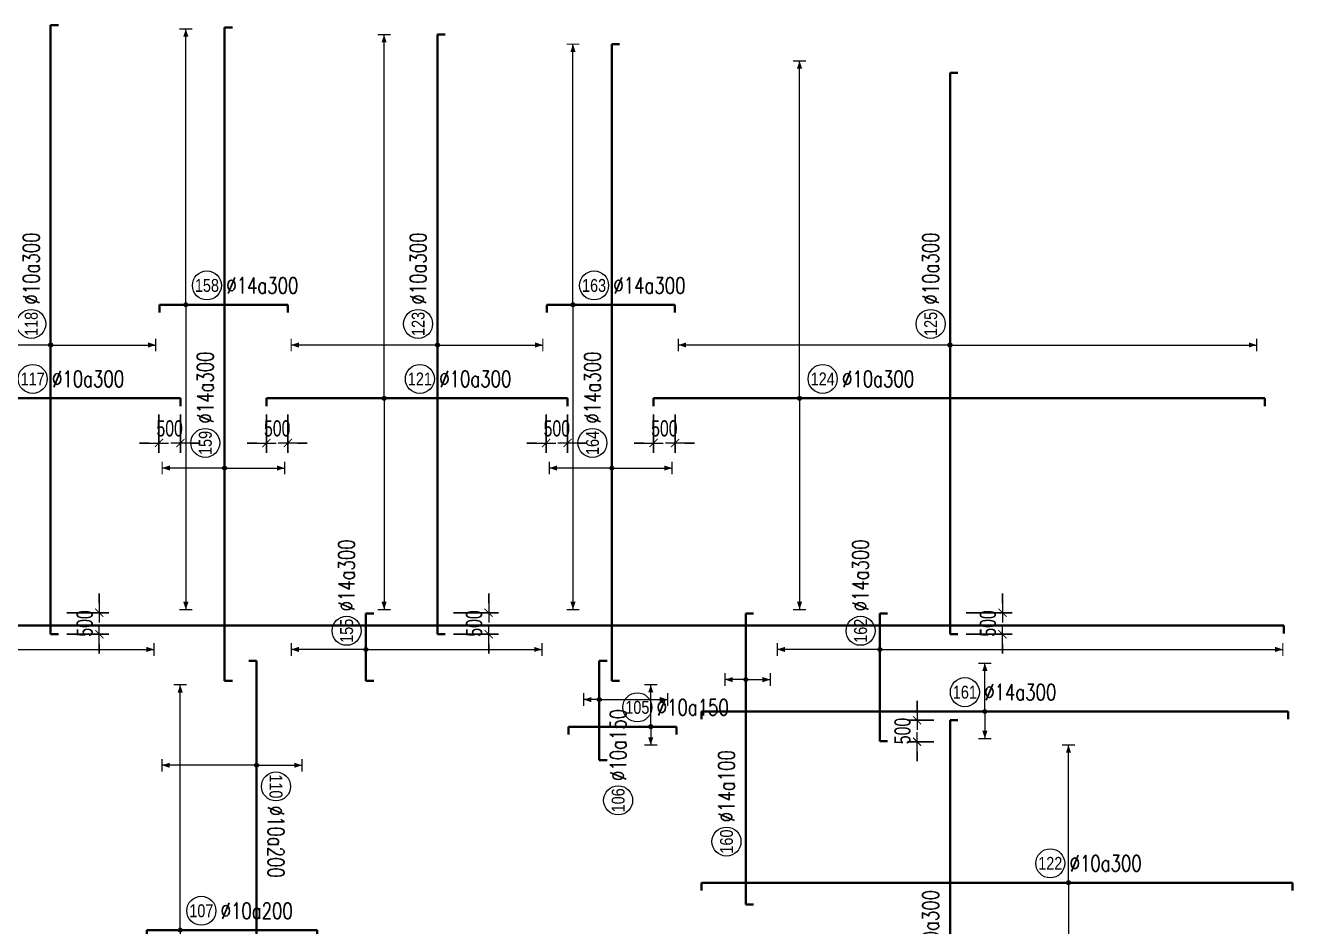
# Model space of a CAD drawing. Header units: millimetres. Extents: x -179076 to 505271, y -34263 to 117995.
# Drawn here: x 188367 to 217826, y 58000 to 78959 of the extents above; entities that cross this region are included whole.
import ezdxf
from ezdxf.enums import TextEntityAlignment as Align

# ---------------------------------------------------------------- set-up
doc = ezdxf.new("R2010")
doc.units = ezdxf.units.MM
doc.layers.get('0').update_dxf_attribs({"lineweight": 20})
doc.layers.get('Defpoints').update_dxf_attribs({"color": 151, "lineweight": 9})
for name, color, linetype, lineweight in [('NDC_S_DIM', 1, 'Continuous', 15), ('NDC_S_REBAR', 4, 'Continuous', 35), ('NDC_S_VN TEXT', 7, 'Continuous', 20)]:
    doc.layers.add(name, color=color, linetype=linetype, lineweight=lineweight)
doc.styles.add('ARIAL', font='arial.ttf', dxfattribs={"width": 0.8})
doc.styles.add('NDC_DIM', font='', dxfattribs={"width": 0.75})
doc.styles.add('NDC_EN TXT', font='romans.shx', dxfattribs={"width": 0.8})
doc.styles.get('NDC_DIM').set_extended_font_data('Dotum')
doc.dimstyles.new('NDC_dim_150', dxfattribs={"dimscale": 150, "dimtxt": 2.5, "dimasz": 1.5, "dimexe": 1.5, "dimexo": 2.5, "dimgap": 1, "dimtad": 1, "dimdec": 0, "dimzin": 0, "dimdsep": 46, "dimtxsty": 'NDC_DIM', "dimblk": 'DIMMARK', "dimcen": 0.09, "dimdle": 1.2, "dimclrd": 1, "dimclre": 1, "dimclrt": 3, "dimadec": 0, "dimazin": 0, "dimtfac": 1, "dimtdec": 0, "dimtix": 1, "dimtofl": 0, "dimtmove": 0, "dimatfit": 3, "dimfxl": 8, "dimfxlon": 1, "dimtolj": 1, "dimtzin": 0, "dimarcsym": 0})

# ---------------------------------------------------------------- blocks, each defined once
blk = doc.blocks.new('DIMMARK')
at = {"layer": 'NDC_S_DIM', "color": 1}
blk.add_line((-1.5, 0), (1, 0), dxfattribs=at)
at = {"layer": 'NDC_S_DIM', "color": 2, "const_width": 0.1}
blk.add_lwpolyline([(-0.42, -0.42), (0.42, 0.42)], dxfattribs=at)
blk = doc.blocks.new('*D221')
at = {"layer": 'Defpoints', "color": 0, "transparency": 16777216}
for p in [(191471, 70287), (191971, 70287), (191971, 69247)]:
    blk.add_point(p, dxfattribs=at)
at = {"layer": 'NDC_S_DIM', "color": 1, "lineweight": -2, "transparency": 16777216}
for p, q in [((191471, 69912), (191471, 69022)), ((191971, 69912), (191971, 69022)), ((191246, 69247), (191021, 69247)), ((192196, 69247), (192421, 69247))]:
    blk.add_line(p, q, dxfattribs=at)
at = {"layer": 'NDC_S_DIM', "color": 1, "lineweight": -2, "transparency": 16777216, "xscale": 225, "yscale": 225, "zscale": 225}
blk.add_blockref('DIMMARK', (191471, 69247), dxfattribs=at)
at = {"layer": 'NDC_S_DIM', "color": 1, "lineweight": -2, "transparency": 16777216, "xscale": 225, "yscale": 225, "zscale": 225, "rotation": 180}
blk.add_blockref('DIMMARK', (191971, 69247), dxfattribs=at)
at = {"layer": 'NDC_S_DIM', "color": 3, "transparency": 16777216, "insert": (191721, 69585), "char_height": 375, "attachment_point": 5, "style": 'NDC_DIM'}
blk.add_mtext('\\A1;500', dxfattribs=at)
blk = doc.blocks.new('*D222')
at = {"layer": 'Defpoints', "color": 0, "transparency": 16777216}
for p in [(193971, 70287), (194471, 70287), (193971, 69247)]:
    blk.add_point(p, dxfattribs=at)
at = {"layer": 'NDC_S_DIM', "color": 1, "lineweight": -2, "transparency": 16777216}
for p, q in [((193971, 69912), (193971, 69022)), ((194471, 69912), (194471, 69022)), ((193746, 69247), (193521, 69247)), ((194696, 69247), (194921, 69247))]:
    blk.add_line(p, q, dxfattribs=at)
at = {"layer": 'NDC_S_DIM', "color": 1, "lineweight": -2, "transparency": 16777216, "xscale": 225, "yscale": 225, "zscale": 225}
blk.add_blockref('DIMMARK', (193971, 69247), dxfattribs=at)
at = {"layer": 'NDC_S_DIM', "color": 1, "lineweight": -2, "transparency": 16777216, "xscale": 225, "yscale": 225, "zscale": 225, "rotation": 180}
blk.add_blockref('DIMMARK', (194471, 69247), dxfattribs=at)
at = {"layer": 'NDC_S_DIM', "color": 3, "transparency": 16777216, "insert": (194221, 69585), "char_height": 375, "attachment_point": 5, "style": 'NDC_DIM'}
blk.add_mtext('\\A1;500', dxfattribs=at)
blk = doc.blocks.new('*D223')
at = {"layer": 'Defpoints', "color": 0, "transparency": 16777216}
for p in [(200471, 70287), (200971, 70287), (200471, 69247)]:
    blk.add_point(p, dxfattribs=at)
at = {"layer": 'NDC_S_DIM', "color": 1, "lineweight": -2, "transparency": 16777216}
for p, q in [((200471, 69912), (200471, 69022)), ((200971, 69912), (200971, 69022)), ((200246, 69247), (200021, 69247)), ((201196, 69247), (201421, 69247))]:
    blk.add_line(p, q, dxfattribs=at)
at = {"layer": 'NDC_S_DIM', "color": 1, "lineweight": -2, "transparency": 16777216, "xscale": 225, "yscale": 225, "zscale": 225}
blk.add_blockref('DIMMARK', (200471, 69247), dxfattribs=at)
at = {"layer": 'NDC_S_DIM', "color": 1, "lineweight": -2, "transparency": 16777216, "xscale": 225, "yscale": 225, "zscale": 225, "rotation": 180}
blk.add_blockref('DIMMARK', (200971, 69247), dxfattribs=at)
at = {"layer": 'NDC_S_DIM', "color": 3, "transparency": 16777216, "insert": (200721, 69585), "char_height": 375, "attachment_point": 5, "style": 'NDC_DIM'}
blk.add_mtext('\\A1;500', dxfattribs=at)
blk = doc.blocks.new('*D224')
at = {"layer": 'Defpoints', "color": 0, "transparency": 16777216}
for p in [(202971, 70287), (203471, 70287), (203471, 69247)]:
    blk.add_point(p, dxfattribs=at)
at = {"layer": 'NDC_S_DIM', "color": 1, "lineweight": -2, "transparency": 16777216}
for p, q in [((202971, 69912), (202971, 69022)), ((203471, 69912), (203471, 69022)), ((202746, 69247), (202521, 69247)), ((203696, 69247), (203921, 69247))]:
    blk.add_line(p, q, dxfattribs=at)
at = {"layer": 'NDC_S_DIM', "color": 1, "lineweight": -2, "transparency": 16777216, "xscale": 225, "yscale": 225, "zscale": 225}
blk.add_blockref('DIMMARK', (202971, 69247), dxfattribs=at)
at = {"layer": 'NDC_S_DIM', "color": 1, "lineweight": -2, "transparency": 16777216, "xscale": 225, "yscale": 225, "zscale": 225, "rotation": 180}
blk.add_blockref('DIMMARK', (203471, 69247), dxfattribs=at)
at = {"layer": 'NDC_S_DIM', "color": 3, "transparency": 16777216, "insert": (203221, 69585), "char_height": 375, "attachment_point": 5, "style": 'NDC_DIM'}
blk.add_mtext('\\A1;500', dxfattribs=at)
blk = doc.blocks.new('*D225')
at = {"layer": 'Defpoints', "color": 0, "transparency": 16777216}
for p in [(209861, 65300), (209861, 64800), (211081, 64800)]:
    blk.add_point(p, dxfattribs=at)
at = {"layer": 'NDC_S_DIM', "color": 1, "lineweight": -2, "transparency": 16777216}
for p, q in [((211081, 65525), (211081, 65750)), ((210236, 65300), (211306, 65300)), ((210236, 64800), (211306, 64800)), ((211081, 64575), (211081, 64350))]:
    blk.add_line(p, q, dxfattribs=at)
at = {"layer": 'NDC_S_DIM', "color": 1, "lineweight": -2, "transparency": 16777216, "xscale": 225, "yscale": 225, "zscale": 225}
for p, rotation in [((211081, 65300), 270), ((211081, 64800), 90)]:
    blk.add_blockref('DIMMARK', p, dxfattribs=dict(at, rotation=rotation))
at = {"layer": 'NDC_S_DIM', "color": 3, "transparency": 16777216, "insert": (210743, 65050), "char_height": 375, "attachment_point": 5, "rotation": 90, "style": 'NDC_DIM'}
blk.add_mtext('\\A1;500', dxfattribs=at)
blk = doc.blocks.new('*D226')
at = {"layer": 'Defpoints', "color": 0, "transparency": 16777216}
for p in [(209861, 62800), (209096, 62300), (209861, 62300)]:
    blk.add_point(p, dxfattribs=at)
at = {"layer": 'NDC_S_DIM', "color": 1, "lineweight": -2, "transparency": 16777216}
for p, q in [((209096, 63025), (209096, 63250)), ((209486, 62800), (208871, 62800)), ((209486, 62300), (208871, 62300)), ((209096, 62075), (209096, 61850))]:
    blk.add_line(p, q, dxfattribs=at)
at = {"layer": 'NDC_S_DIM', "color": 1, "lineweight": -2, "transparency": 16777216, "xscale": 225, "yscale": 225, "zscale": 225}
for p, rotation in [((209096, 62800), 270), ((209096, 62300), 90)]:
    blk.add_blockref('DIMMARK', p, dxfattribs=dict(at, rotation=rotation))
at = {"layer": 'NDC_S_DIM', "color": 3, "transparency": 16777216, "insert": (208758, 62550), "char_height": 375, "attachment_point": 5, "rotation": 90, "style": 'NDC_DIM'}
blk.add_mtext('\\A1;500', dxfattribs=at)
blk = doc.blocks.new('*D238')
at = {"layer": 'Defpoints', "color": 0, "transparency": 16777216}
for p in [(188954, 65300), (190086, 65300), (188954, 64800)]:
    blk.add_point(p, dxfattribs=at)
at = {"layer": 'NDC_S_DIM', "color": 1, "lineweight": -2, "transparency": 16777216}
for p, q in [((190086, 65525), (190086, 65750)), ((189329, 65300), (190311, 65300)), ((189329, 64800), (190311, 64800)), ((190086, 64575), (190086, 64350))]:
    blk.add_line(p, q, dxfattribs=at)
at = {"layer": 'NDC_S_DIM', "color": 1, "lineweight": -2, "transparency": 16777216, "xscale": 225, "yscale": 225, "zscale": 225}
for p, rotation in [((190086, 65300), 270), ((190086, 64800), 90)]:
    blk.add_blockref('DIMMARK', p, dxfattribs=dict(at, rotation=rotation))
at = {"layer": 'NDC_S_DIM', "color": 3, "transparency": 16777216, "insert": (189748, 65050), "char_height": 375, "attachment_point": 5, "rotation": 90, "style": 'NDC_DIM'}
blk.add_mtext('\\A1;500', dxfattribs=at)
blk = doc.blocks.new('*D239')
at = {"layer": 'Defpoints', "color": 0, "transparency": 16777216}
for p in [(197946, 65300), (199137, 65300), (197946, 64800)]:
    blk.add_point(p, dxfattribs=at)
at = {"layer": 'NDC_S_DIM', "color": 1, "lineweight": -2, "transparency": 16777216}
for p, q in [((199137, 65525), (199137, 65750)), ((198321, 65300), (199362, 65300)), ((198321, 64800), (199362, 64800)), ((199137, 64575), (199137, 64350))]:
    blk.add_line(p, q, dxfattribs=at)
at = {"layer": 'NDC_S_DIM', "color": 1, "lineweight": -2, "transparency": 16777216, "xscale": 225, "yscale": 225, "zscale": 225}
for p, rotation in [((199137, 65300), 270), ((199137, 64800), 90)]:
    blk.add_blockref('DIMMARK', p, dxfattribs=dict(at, rotation=rotation))
at = {"layer": 'NDC_S_DIM', "color": 3, "transparency": 16777216, "insert": (198799, 65050), "char_height": 375, "attachment_point": 5, "rotation": 90, "style": 'NDC_DIM'}
blk.add_mtext('\\A1;500', dxfattribs=at)
blk = doc.blocks.new('*U310')
h = blk.add_hatch(color=6)
edge = h.paths.add_edge_path()
edge.add_arc((27.07, 0), 0.3, 0, 360)
at = {"layer": 'NDC_S_DIM', "color": 8}
for q in [(27.07, 1.49), (27.07, -4.84)]:
    blk.add_line((27.07, 0), q, dxfattribs=at)
for points in [[(26.07, 1.49, 0.2, 0.2, 0), (28.07, 1.49, 0, 0, 0)], [(26.07, -4.84, 0.2, 0.2, 0), (28.07, -4.84, 0, 0, 0)]]:
    blk.add_lwpolyline(points, format="xyseb", dxfattribs=at)
at = {"layer": 'NDC_S_DIM'}
blk.add_circle((35.24, 3), 2.25, dxfattribs=at)
at = {"layer": 'NDC_S_DIM', "color": 6}
blk.add_circle((27.07, 0), 0.3, dxfattribs=at)
at = {"layer": 'NDC_S_DIM', "color": 8}
for points in [[(26.67, 0.29), (27.07, 1.49), (27.47, 0.29)], [(26.67, -3.64), (27.07, -4.84), (27.47, -3.64)]]:
    blk.add_solid(points, dxfattribs=at)
at = {"layer": 'NDC_S_REBAR'}
for p, q in [((0, 0), (-107.67, 0)), ((-107.67, 0), (-107.67, -1.2)), ((0, 0), (281, 0)), ((281, 0), (281, -1.2)), ((-107.67, -1.2), (-107.67, -1.2)), ((281, -1.2), (281, -1.2))]:
    blk.add_line(p, q, dxfattribs=at)
at = {"layer": 'NDC_S_VN TEXT', "style": 'ARIAL', "width": 0.8}
blk.add_attdef('KHT', text='', height=2, dxfattribs=at).set_placement((35.24, 3), align=Align.MIDDLE_CENTER)
at = {"layer": 'NDC_S_VN TEXT', "color": 3, "style": 'NDC_EN TXT', "width": 0.75}
blk.add_attdef('DKT', (38.24, 1.75), '', height=2.5, dxfattribs=at)
blk = doc.blocks.new('*U312')
h = blk.add_hatch(color=6)
edge = h.paths.add_edge_path()
edge.add_arc((-7.93, 0), 0.3, 0, 360)
at = {"layer": 'NDC_S_DIM', "color": 8}
for q in [(-7.93, 57.45), (-7.93, -32.75)]:
    blk.add_line((-7.93, 0), q, dxfattribs=at)
for points in [[(-8.93, 57.45, 0.2, 0.2, 0), (-6.93, 57.45, 0, 0, 0)], [(-8.93, -32.75, 0.2, 0.2, 0), (-6.93, -32.75, 0, 0, 0)]]:
    blk.add_lwpolyline(points, format="xyseb", dxfattribs=at)
at = {"layer": 'NDC_S_DIM'}
blk.add_circle((-2.39, 3), 2.25, dxfattribs=at)
at = {"layer": 'NDC_S_DIM', "color": 6}
blk.add_circle((-7.93, 0), 0.3, dxfattribs=at)
at = {"layer": 'NDC_S_DIM', "color": 8}
for points in [[(-8.33, 56.25), (-7.93, 57.45), (-7.53, 56.25)], [(-8.33, -31.55), (-7.93, -32.75), (-7.53, -31.55)]]:
    blk.add_solid(points, dxfattribs=at)
at = {"layer": 'NDC_S_REBAR'}
for p, q in [((0, 0), (-26.16, 0)), ((-26.16, 0), (-26.16, -1.2)), ((0, 0), (20.5, 0)), ((20.5, 0), (20.5, -1.2)), ((-26.16, -1.2), (-26.16, -1.2)), ((20.5, -1.2), (20.5, -1.2))]:
    blk.add_line(p, q, dxfattribs=at)
at = {"layer": 'NDC_S_VN TEXT', "style": 'ARIAL', "width": 0.8}
blk.add_attdef('KHT', text='', height=2, dxfattribs=at).set_placement((-2.39, 3), align=Align.MIDDLE_CENTER)
at = {"layer": 'NDC_S_VN TEXT', "color": 3, "style": 'NDC_EN TXT', "width": 0.75}
blk.add_attdef('DKT', (0.61, 1.75), '', height=2.5, dxfattribs=at)
blk = doc.blocks.new('*U313')
h = blk.add_hatch(color=6)
edge = h.paths.add_edge_path()
edge.add_arc((-7.93, 0), 0.3, 0, 360)
at = {"layer": 'NDC_S_DIM', "color": 8}
for q in [(-7.93, 56.37), (-7.93, -32.75)]:
    blk.add_line((-7.93, 0), q, dxfattribs=at)
for points in [[(-8.93, 56.37, 0.2, 0.2, 0), (-6.93, 56.37, 0, 0, 0)], [(-8.93, -32.75, 0.2, 0.2, 0), (-6.93, -32.75, 0, 0, 0)]]:
    blk.add_lwpolyline(points, format="xyseb", dxfattribs=at)
at = {"layer": 'NDC_S_DIM'}
blk.add_circle((-2.39, 3), 2.25, dxfattribs=at)
at = {"layer": 'NDC_S_DIM', "color": 6}
blk.add_circle((-7.93, 0), 0.3, dxfattribs=at)
at = {"layer": 'NDC_S_DIM', "color": 8}
for points in [[(-8.33, 55.17), (-7.93, 56.37), (-7.53, 55.17)], [(-8.33, -31.55), (-7.93, -32.75), (-7.53, -31.55)]]:
    blk.add_solid(points, dxfattribs=at)
at = {"layer": 'NDC_S_REBAR'}
for p, q in [((0, 0), (-26.16, 0)), ((-26.16, 0), (-26.16, -1.2)), ((0, 0), (20.5, 0)), ((20.5, 0), (20.5, -1.2)), ((-26.16, -1.2), (-26.16, -1.2)), ((20.5, -1.2), (20.5, -1.2))]:
    blk.add_line(p, q, dxfattribs=at)
at = {"layer": 'NDC_S_VN TEXT', "style": 'ARIAL', "width": 0.8}
blk.add_attdef('KHT', text='', height=2, dxfattribs=at).set_placement((-2.39, 3), align=Align.MIDDLE_CENTER)
at = {"layer": 'NDC_S_VN TEXT', "color": 3, "style": 'NDC_EN TXT', "width": 0.75}
blk.add_attdef('DKT', (0.61, 1.75), '', height=2.5, dxfattribs=at)
blk = doc.blocks.new('*U314')
h = blk.add_hatch(color=6)
edge = h.paths.add_edge_path()
edge.add_arc((-3.55, 0), 0.3, 0, 360)
at = {"layer": 'NDC_S_DIM', "color": 8}
for q in [(-3.55, 52.31), (-3.55, -32.75)]:
    blk.add_line((-3.55, 0), q, dxfattribs=at)
for points in [[(-4.55, 52.31, 0.2, 0.2, 0), (-2.55, 52.31, 0, 0, 0)], [(-4.55, -32.75, 0.2, 0.2, 0), (-2.55, -32.75, 0, 0, 0)]]:
    blk.add_lwpolyline(points, format="xyseb", dxfattribs=at)
at = {"layer": 'NDC_S_DIM'}
blk.add_circle((0.04, 3), 2.25, dxfattribs=at)
at = {"layer": 'NDC_S_DIM', "color": 6}
blk.add_circle((-3.55, 0), 0.3, dxfattribs=at)
at = {"layer": 'NDC_S_DIM', "color": 8}
for points in [[(-3.95, 51.11), (-3.55, 52.31), (-3.15, 51.11)], [(-3.95, -31.55), (-3.55, -32.75), (-3.15, -31.55)]]:
    blk.add_solid(points, dxfattribs=at)
at = {"layer": 'NDC_S_REBAR'}
for p, q in [((0, 0), (-26.16, 0)), ((-26.16, 0), (-26.16, -1.2)), ((0, 0), (68.57, 0)), ((68.57, 0), (68.57, -1.2)), ((-26.16, -1.2), (-26.16, -1.2)), ((68.57, -1.2), (68.57, -1.2))]:
    blk.add_line(p, q, dxfattribs=at)
at = {"layer": 'NDC_S_VN TEXT', "style": 'ARIAL', "width": 0.8}
blk.add_attdef('KHT', text='', height=2, dxfattribs=at).set_placement((0.04, 3), align=Align.MIDDLE_CENTER)
at = {"layer": 'NDC_S_VN TEXT', "color": 3, "style": 'NDC_EN TXT', "width": 0.75}
blk.add_attdef('DKT', (3.04, 1.75), '', height=2.5, dxfattribs=at)
blk = doc.blocks.new('*U288')
h = blk.add_hatch(color=6)
edge = h.paths.add_edge_path()
edge.add_arc((13.48, 0), 0.3, 0, 360)
at = {"layer": 'NDC_S_DIM', "color": 8}
for q in [(13.48, 21.35), (13.48, -34.98)]:
    blk.add_line((13.48, 0), q, dxfattribs=at)
for points in [[(12.48, 21.35, 0.2, 0.2, 0), (14.48, 21.35, 0, 0, 0)], [(12.48, -34.98, 0.2, 0.2, 0), (14.48, -34.98, 0, 0, 0)]]:
    blk.add_lwpolyline(points, format="xyseb", dxfattribs=at)
at = {"layer": 'NDC_S_DIM'}
blk.add_circle((10.66, 3), 2.25, dxfattribs=at)
at = {"layer": 'NDC_S_DIM', "color": 6}
blk.add_circle((13.48, 0), 0.3, dxfattribs=at)
at = {"layer": 'NDC_S_DIM', "color": 8}
for points in [[(13.08, 20.15), (13.48, 21.35), (13.88, 20.15)], [(13.08, -33.78), (13.48, -34.98), (13.88, -33.78)]]:
    blk.add_solid(points, dxfattribs=at)
at = {"layer": 'NDC_S_REBAR'}
for p, q in [((0, 0), (-43.37, 0)), ((-43.37, 0), (-43.37, -1.2)), ((0, 0), (48.22, 0)), ((48.22, 0), (48.22, -1.2)), ((-43.37, -1.2), (-43.37, -1.2)), ((48.22, -1.2), (48.22, -1.2))]:
    blk.add_line(p, q, dxfattribs=at)
at = {"layer": 'NDC_S_VN TEXT', "style": 'ARIAL', "width": 0.8}
blk.add_attdef('KHT', text='', height=2, dxfattribs=at).set_placement((10.66, 3), align=Align.MIDDLE_CENTER)
at = {"layer": 'NDC_S_VN TEXT', "color": 3, "style": 'NDC_EN TXT', "width": 0.75}
blk.add_attdef('DKT', (13.66, 1.75), '', height=2.5, dxfattribs=at)
blk = doc.blocks.new('*U292')
h = blk.add_hatch(color=6)
edge = h.paths.add_edge_path()
edge.add_arc((-5.66, 0), 0.3, 0, 360)
at = {"layer": 'NDC_S_DIM', "color": 8}
for q in [(-5.66, 42.75), (-5.66, -47.25)]:
    blk.add_line((-5.66, 0), q, dxfattribs=at)
for points in [[(-6.66, 42.75, 0.2, 0.2, 0), (-4.66, 42.75, 0, 0, 0)], [(-6.66, -47.25, 0.2, 0.2, 0), (-4.66, -47.25, 0, 0, 0)]]:
    blk.add_lwpolyline(points, format="xyseb", dxfattribs=at)
at = {"layer": 'NDC_S_DIM'}
blk.add_circle((-2.39, 3), 2.25, dxfattribs=at)
at = {"layer": 'NDC_S_DIM', "color": 6}
blk.add_circle((-5.66, 0), 0.3, dxfattribs=at)
at = {"layer": 'NDC_S_DIM', "color": 8}
for points in [[(-6.06, 41.55), (-5.66, 42.75), (-5.26, 41.55)], [(-6.06, -46.05), (-5.66, -47.25), (-5.26, -46.05)]]:
    blk.add_solid(points, dxfattribs=at)
at = {"layer": 'NDC_S_REBAR'}
for p, q in [((0, 0), (-9.73, 0)), ((-9.73, 0), (-9.73, -1.2)), ((0, 0), (10.15, 0)), ((10.15, 0), (10.15, -1.2)), ((-9.73, -1.2), (-9.73, -1.2)), ((10.15, -1.2), (10.15, -1.2))]:
    blk.add_line(p, q, dxfattribs=at)
at = {"layer": 'NDC_S_VN TEXT', "style": 'ARIAL', "width": 0.8}
blk.add_attdef('KHT', text='', height=2, dxfattribs=at).set_placement((-2.39, 3), align=Align.MIDDLE_CENTER)
at = {"layer": 'NDC_S_VN TEXT', "color": 3, "style": 'NDC_EN TXT', "width": 0.75}
blk.add_attdef('DKT', (0.61, 1.75), '', height=2.5, dxfattribs=at)
blk = doc.blocks.new('*U276')
h = blk.add_hatch(color=6)
edge = h.paths.add_edge_path()
edge.add_arc((-5.66, 0), 0.3, 0, 360)
at = {"layer": 'NDC_S_DIM', "color": 8}
for q in [(-5.66, 40.4), (-5.66, -47.25)]:
    blk.add_line((-5.66, 0), q, dxfattribs=at)
for points in [[(-6.66, 40.4, 0.2, 0.2, 0), (-4.66, 40.4, 0, 0, 0)], [(-6.66, -47.25, 0.2, 0.2, 0), (-4.66, -47.25, 0, 0, 0)]]:
    blk.add_lwpolyline(points, format="xyseb", dxfattribs=at)
at = {"layer": 'NDC_S_DIM'}
blk.add_circle((-2.39, 3), 2.25, dxfattribs=at)
at = {"layer": 'NDC_S_DIM', "color": 6}
blk.add_circle((-5.66, 0), 0.3, dxfattribs=at)
at = {"layer": 'NDC_S_DIM', "color": 8}
for points in [[(-6.06, 39.2), (-5.66, 40.4), (-5.26, 39.2)], [(-6.06, -46.05), (-5.66, -47.25), (-5.26, -46.05)]]:
    blk.add_solid(points, dxfattribs=at)
at = {"layer": 'NDC_S_REBAR'}
for p, q in [((0, 0), (-9.73, 0)), ((-9.73, 0), (-9.73, -1.2)), ((0, 0), (10.15, 0)), ((10.15, 0), (10.15, -1.2)), ((-9.73, -1.2), (-9.73, -1.2)), ((10.15, -1.2), (10.15, -1.2))]:
    blk.add_line(p, q, dxfattribs=at)
at = {"layer": 'NDC_S_VN TEXT', "style": 'ARIAL', "width": 0.8}
blk.add_attdef('KHT', text='', height=2, dxfattribs=at).set_placement((-2.39, 3), align=Align.MIDDLE_CENTER)
at = {"layer": 'NDC_S_VN TEXT', "color": 3, "style": 'NDC_EN TXT', "width": 0.75}
blk.add_attdef('DKT', (0.61, 1.75), '', height=2.5, dxfattribs=at)
blk = doc.blocks.new('*U283')
h = blk.add_hatch(color=6)
edge = h.paths.add_edge_path()
edge.add_arc((-5.66, 0), 0.3, 0, 360)
at = {"layer": 'NDC_S_DIM', "color": 8}
for q in [(-5.66, 22.72), (-5.66, -16.28)]:
    blk.add_line((-5.66, 0), q, dxfattribs=at)
for points in [[(-6.66, 22.72, 0.2, 0.2, 0), (-4.66, 22.72, 0, 0, 0)], [(-6.66, -16.28, 0.2, 0.2, 0), (-4.66, -16.28, 0, 0, 0)]]:
    blk.add_lwpolyline(points, format="xyseb", dxfattribs=at)
at = {"layer": 'NDC_S_DIM'}
blk.add_circle((-2.39, 3), 2.25, dxfattribs=at)
at = {"layer": 'NDC_S_DIM', "color": 6}
blk.add_circle((-5.66, 0), 0.3, dxfattribs=at)
at = {"layer": 'NDC_S_DIM', "color": 8}
for points in [[(-6.06, 21.52), (-5.66, 22.72), (-5.26, 21.52)], [(-6.06, -15.08), (-5.66, -16.28), (-5.26, -15.08)]]:
    blk.add_solid(points, dxfattribs=at)
at = {"layer": 'NDC_S_REBAR'}
for p, q in [((0, 0), (-50.5, 0)), ((-50.5, 0), (-50.5, -1.2)), ((0, 0), (43.9, 0)), ((43.9, 0), (43.9, -1.2)), ((-50.5, -1.2), (-50.5, -1.2)), ((43.9, -1.2), (43.9, -1.2))]:
    blk.add_line(p, q, dxfattribs=at)
at = {"layer": 'NDC_S_VN TEXT', "style": 'ARIAL', "width": 0.8}
blk.add_attdef('KHT', text='', height=2, dxfattribs=at).set_placement((-2.39, 3), align=Align.MIDDLE_CENTER)
at = {"layer": 'NDC_S_VN TEXT', "color": 3, "style": 'NDC_EN TXT', "width": 0.75}
blk.add_attdef('DKT', (0.61, 1.75), '', height=2.5, dxfattribs=at)
blk = doc.blocks.new('*U284')
h = blk.add_hatch(color=6)
edge = h.paths.add_edge_path()
edge.add_arc((-5.66, 0), 0.3, 0, 360)
at = {"layer": 'NDC_S_DIM', "color": 8}
for q in [(-5.66, 22.67), (-5.66, -16.33)]:
    blk.add_line((-5.66, 0), q, dxfattribs=at)
for points in [[(-6.66, 22.67, 0.2, 0.2, 0), (-4.66, 22.67, 0, 0, 0)], [(-6.66, -16.33, 0.2, 0.2, 0), (-4.66, -16.33, 0, 0, 0)]]:
    blk.add_lwpolyline(points, format="xyseb", dxfattribs=at)
at = {"layer": 'NDC_S_DIM'}
blk.add_circle((-2.39, 3), 2.25, dxfattribs=at)
at = {"layer": 'NDC_S_DIM', "color": 6}
blk.add_circle((-5.66, 0), 0.3, dxfattribs=at)
at = {"layer": 'NDC_S_DIM', "color": 8}
for points in [[(-6.06, 21.47), (-5.66, 22.67), (-5.26, 21.47)], [(-6.06, -15.13), (-5.66, -16.33), (-5.26, -15.13)]]:
    blk.add_solid(points, dxfattribs=at)
at = {"layer": 'NDC_S_REBAR'}
for p, q in [((0, 0), (-50.5, 0)), ((-50.5, 0), (-50.5, -1.2)), ((0, 0), (42.46, 0)), ((42.46, 0), (42.46, -1.2)), ((-50.5, -1.2), (-50.5, -1.2)), ((42.46, -1.2), (42.46, -1.2))]:
    blk.add_line(p, q, dxfattribs=at)
at = {"layer": 'NDC_S_VN TEXT', "style": 'ARIAL', "width": 0.8}
blk.add_attdef('KHT', text='', height=2, dxfattribs=at).set_placement((-2.39, 3), align=Align.MIDDLE_CENTER)
at = {"layer": 'NDC_S_VN TEXT', "color": 3, "style": 'NDC_EN TXT', "width": 0.75}
blk.add_attdef('DKT', (0.61, 1.75), '', height=2.5, dxfattribs=at)
blk = doc.blocks.new('*U301')
h = blk.add_hatch(color=6)
edge = h.paths.add_edge_path()
edge.add_arc((-5.66, 0), 0.3, 0, 360)
at = {"layer": 'NDC_S_DIM', "color": 8}
for q in [(-5.66, 42.1), (-5.66, -47.52)]:
    blk.add_line((-5.66, 0), q, dxfattribs=at)
for points in [[(-6.66, 42.1, 0.2, 0.2, 0), (-4.66, 42.1, 0, 0, 0)], [(-6.66, -47.52, 0.2, 0.2, 0), (-4.66, -47.52, 0, 0, 0)]]:
    blk.add_lwpolyline(points, format="xyseb", dxfattribs=at)
at = {"layer": 'NDC_S_DIM'}
blk.add_circle((-2.39, 3), 2.25, dxfattribs=at)
at = {"layer": 'NDC_S_DIM', "color": 6}
blk.add_circle((-5.66, 0), 0.3, dxfattribs=at)
at = {"layer": 'NDC_S_DIM', "color": 8}
for points in [[(-6.06, 40.9), (-5.66, 42.1), (-5.26, 40.9)], [(-6.06, -46.32), (-5.66, -47.52), (-5.26, -46.32)]]:
    blk.add_solid(points, dxfattribs=at)
at = {"layer": 'NDC_S_REBAR'}
for p, q in [((0, 0), (-50.5, 0)), ((-50.5, 0), (-50.5, -1.2)), ((0, 0), (36.54, 0)), ((36.54, 0), (36.54, -1.2)), ((-50.5, -1.2), (-50.5, -1.2)), ((36.54, -1.2), (36.54, -1.2))]:
    blk.add_line(p, q, dxfattribs=at)
at = {"layer": 'NDC_S_VN TEXT', "style": 'ARIAL', "width": 0.8}
blk.add_attdef('KHT', text='', height=2, dxfattribs=at).set_placement((-2.39, 3), align=Align.MIDDLE_CENTER)
at = {"layer": 'NDC_S_VN TEXT', "color": 3, "style": 'NDC_EN TXT', "width": 0.75}
blk.add_attdef('DKT', (0.61, 1.75), '', height=2.5, dxfattribs=at)
blk = doc.blocks.new('*U293')
h = blk.add_hatch(color=6)
edge = h.paths.add_edge_path()
edge.add_arc((-26.39, 0), 0.3, 0, 360)
at = {"layer": 'NDC_S_DIM', "color": 8}
for q in [(-26.39, 9.68), (-26.39, -9.32)]:
    blk.add_line((-26.39, 0), q, dxfattribs=at)
for points in [[(-27.39, 9.68, 0.2, 0.2, 0), (-25.39, 9.68, 0, 0, 0)], [(-27.39, -9.32, 0.2, 0.2, 0), (-25.39, -9.32, 0, 0, 0)]]:
    blk.add_lwpolyline(points, format="xyseb", dxfattribs=at)
at = {"layer": 'NDC_S_DIM'}
blk.add_circle((-22.5, 3), 2.25, dxfattribs=at)
at = {"layer": 'NDC_S_DIM', "color": 6}
blk.add_circle((-26.39, 0), 0.3, dxfattribs=at)
at = {"layer": 'NDC_S_DIM', "color": 8}
for points in [[(-26.79, 8.48), (-26.39, 9.68), (-25.99, 8.48)], [(-26.79, -8.12), (-26.39, -9.32), (-25.99, -8.12)]]:
    blk.add_solid(points, dxfattribs=at)
at = {"layer": 'NDC_S_REBAR'}
for p, q in [((0, 0), (-59.39, 0)), ((-59.39, 0), (-59.39, -1.2)), ((0, 0), (41.92, 0)), ((41.92, 0), (41.92, -1.2)), ((-59.39, -1.2), (-59.39, -1.2)), ((41.92, -1.2), (41.92, -1.2))]:
    blk.add_line(p, q, dxfattribs=at)
at = {"layer": 'NDC_S_VN TEXT', "style": 'ARIAL', "width": 0.8}
blk.add_attdef('KHT', text='', height=2, dxfattribs=at).set_placement((-22.5, 3), align=Align.MIDDLE_CENTER)
at = {"layer": 'NDC_S_VN TEXT', "color": 3, "style": 'NDC_EN TXT', "width": 0.75}
blk.add_attdef('DKT', (-19.5, 1.75), '', height=2.5, dxfattribs=at)
blk = doc.blocks.new('*U294')
h = blk.add_hatch(color=6)
edge = h.paths.add_edge_path()
edge.add_arc((-26.39, 0), 0.3, 0, 360)
at = {"layer": 'NDC_S_DIM', "color": 8}
for q in [(-26.39, 9.68), (-26.39, -9.32)]:
    blk.add_line((-26.39, 0), q, dxfattribs=at)
for points in [[(-27.39, 9.68, 0.2, 0.2, 0), (-25.39, 9.68, 0, 0, 0)], [(-27.39, -9.32, 0.2, 0.2, 0), (-25.39, -9.32, 0, 0, 0)]]:
    blk.add_lwpolyline(points, format="xyseb", dxfattribs=at)
at = {"layer": 'NDC_S_DIM'}
blk.add_circle((-22.5, 3), 2.25, dxfattribs=at)
at = {"layer": 'NDC_S_DIM', "color": 6}
blk.add_circle((-26.39, 0), 0.3, dxfattribs=at)
at = {"layer": 'NDC_S_DIM', "color": 8}
for points in [[(-26.79, 8.48), (-26.39, 9.68), (-25.99, 8.48)], [(-26.79, -8.12), (-26.39, -9.32), (-25.99, -8.12)]]:
    blk.add_solid(points, dxfattribs=at)
at = {"layer": 'NDC_S_REBAR'}
for p, q in [((0, 0), (-59.39, 0)), ((-59.39, 0), (-59.39, -1.2)), ((0, 0), (39.3, 0)), ((39.3, 0), (39.3, -1.2)), ((-59.39, -1.2), (-59.39, -1.2)), ((39.3, -1.2), (39.3, -1.2))]:
    blk.add_line(p, q, dxfattribs=at)
at = {"layer": 'NDC_S_VN TEXT', "style": 'ARIAL', "width": 0.8}
blk.add_attdef('KHT', text='', height=2, dxfattribs=at).set_placement((-22.5, 3), align=Align.MIDDLE_CENTER)
at = {"layer": 'NDC_S_VN TEXT', "color": 3, "style": 'NDC_EN TXT', "width": 0.75}
blk.add_attdef('DKT', (-19.5, 1.75), '', height=2.5, dxfattribs=at)
blk = doc.blocks.new('*U325')
h = blk.add_hatch(color=6)
edge = h.paths.add_edge_path()
edge.add_arc((-1.02, 0), 0.3, 0, 360)
at = {"layer": 'NDC_S_DIM', "color": 8}
for q in [(-1.02, 11.48), (-1.02, -27.27)]:
    blk.add_line((-1.02, 0), q, dxfattribs=at)
for points in [[(-2.02, 11.48, 0.2, 0.2, 0), (-0.02, 11.48, 0, 0, 0)], [(-2.02, -27.27, 0.2, 0.2, 0), (-0.02, -27.27, 0, 0, 0)]]:
    blk.add_lwpolyline(points, format="xyseb", dxfattribs=at)
at = {"layer": 'NDC_S_DIM'}
blk.add_circle((1.87, 3), 2.25, dxfattribs=at)
at = {"layer": 'NDC_S_DIM', "color": 6}
blk.add_circle((-1.02, 0), 0.3, dxfattribs=at)
at = {"layer": 'NDC_S_DIM', "color": 8}
for points in [[(-1.42, 10.28), (-1.02, 11.48), (-0.62, 10.28)], [(-1.42, -26.07), (-1.02, -27.27), (-0.62, -26.07)]]:
    blk.add_solid(points, dxfattribs=at)
at = {"layer": 'NDC_S_REBAR'}
for p, q in [((0, 0), (-5.9, 0)), ((-5.9, 0), (-5.9, -1.2)), ((0, 0), (4.56, 0)), ((4.56, 0), (4.56, -1.2)), ((-5.9, -1.2), (-5.9, -1.2)), ((4.56, -1.2), (4.56, -1.2))]:
    blk.add_line(p, q, dxfattribs=at)
at = {"layer": 'NDC_S_VN TEXT', "style": 'ARIAL', "width": 0.8}
blk.add_attdef('KHT', text='', height=2, dxfattribs=at).set_placement((1.87, 3), align=Align.MIDDLE_CENTER)
at = {"layer": 'NDC_S_VN TEXT', "color": 3, "style": 'NDC_EN TXT', "width": 0.75}
blk.add_attdef('DKT', (4.87, 1.75), '', height=2.5, dxfattribs=at)
blk = doc.blocks.new('*U326')
h = blk.add_hatch(color=6)
edge = h.paths.add_edge_path()
edge.add_arc((-1.02, 0), 0.3, 0, 360)
at = {"layer": 'NDC_S_DIM', "color": 8}
for q in [(-1.02, 11.58), (-1.02, -27.27)]:
    blk.add_line((-1.02, 0), q, dxfattribs=at)
for points in [[(-2.02, 11.58, 0.2, 0.2, 0), (-0.02, 11.58, 0, 0, 0)], [(-2.02, -27.27, 0.2, 0.2, 0), (-0.02, -27.27, 0, 0, 0)]]:
    blk.add_lwpolyline(points, format="xyseb", dxfattribs=at)
at = {"layer": 'NDC_S_DIM'}
blk.add_circle((1.87, 3), 2.25, dxfattribs=at)
at = {"layer": 'NDC_S_DIM', "color": 6}
blk.add_circle((-1.02, 0), 0.3, dxfattribs=at)
at = {"layer": 'NDC_S_DIM', "color": 8}
for points in [[(-1.42, 10.38), (-1.02, 11.58), (-0.62, 10.38)], [(-1.42, -26.07), (-1.02, -27.27), (-0.62, -26.07)]]:
    blk.add_solid(points, dxfattribs=at)
at = {"layer": 'NDC_S_REBAR'}
for p, q in [((0, 0), (-5.9, 0)), ((-5.9, 0), (-5.9, -1.2)), ((0, 0), (4.56, 0)), ((4.56, 0), (4.56, -1.2)), ((-5.9, -1.2), (-5.9, -1.2)), ((4.56, -1.2), (4.56, -1.2))]:
    blk.add_line(p, q, dxfattribs=at)
at = {"layer": 'NDC_S_VN TEXT', "style": 'ARIAL', "width": 0.8}
blk.add_attdef('KHT', text='', height=2, dxfattribs=at).set_placement((1.87, 3), align=Align.MIDDLE_CENTER)
at = {"layer": 'NDC_S_VN TEXT', "color": 3, "style": 'NDC_EN TXT', "width": 0.75}
blk.add_attdef('DKT', (4.87, 1.75), '', height=2.5, dxfattribs=at)
blk = doc.blocks.new('*U327')
h = blk.add_hatch(color=6)
edge = h.paths.add_edge_path()
edge.add_arc((-1.02, 0), 0.3, 0, 360)
at = {"layer": 'NDC_S_DIM', "color": 8}
for q in [(-1.02, 15.91), (-1.02, -62.44)]:
    blk.add_line((-1.02, 0), q, dxfattribs=at)
for points in [[(-2.02, 15.91, 0.2, 0.2, 0), (-0.02, 15.91, 0, 0, 0)], [(-2.02, -62.44, 0.2, 0.2, 0), (-0.02, -62.44, 0, 0, 0)]]:
    blk.add_lwpolyline(points, format="xyseb", dxfattribs=at)
at = {"layer": 'NDC_S_DIM'}
blk.add_circle((1.87, 3), 2.25, dxfattribs=at)
at = {"layer": 'NDC_S_DIM', "color": 6}
blk.add_circle((-1.02, 0), 0.3, dxfattribs=at)
at = {"layer": 'NDC_S_DIM', "color": 8}
for points in [[(-1.42, 14.71), (-1.02, 15.91), (-0.62, 14.71)], [(-1.42, -61.24), (-1.02, -62.44), (-0.62, -61.24)]]:
    blk.add_solid(points, dxfattribs=at)
at = {"layer": 'NDC_S_REBAR'}
for p, q in [((0, 0), (-15.24, 0)), ((-15.24, 0), (-15.24, -1.2)), ((0, 0), (4.56, 0)), ((4.56, 0), (4.56, -1.2)), ((-15.24, -1.2), (-15.24, -1.2)), ((4.56, -1.2), (4.56, -1.2))]:
    blk.add_line(p, q, dxfattribs=at)
at = {"layer": 'NDC_S_VN TEXT', "style": 'ARIAL', "width": 0.8}
blk.add_attdef('KHT', text='', height=2, dxfattribs=at).set_placement((1.87, 3), align=Align.MIDDLE_CENTER)
at = {"layer": 'NDC_S_VN TEXT', "color": 3, "style": 'NDC_EN TXT', "width": 0.75}
blk.add_attdef('DKT', (4.87, 1.75), '', height=2.5, dxfattribs=at)
blk = doc.blocks.new('*U328')
h = blk.add_hatch(color=6)
edge = h.paths.add_edge_path()
edge.add_arc((-5.66, 0), 0.3, 0, 360)
at = {"layer": 'NDC_S_DIM', "color": 8}
for q in [(-5.66, 26.77), (-5.66, -52.67)]:
    blk.add_line((-5.66, 0), q, dxfattribs=at)
for points in [[(-6.66, 26.77, 0.2, 0.2, 0), (-4.66, 26.77, 0, 0, 0)], [(-6.66, -52.67, 0.2, 0.2, 0), (-4.66, -52.67, 0, 0, 0)]]:
    blk.add_lwpolyline(points, format="xyseb", dxfattribs=at)
at = {"layer": 'NDC_S_DIM'}
blk.add_circle((-2.39, 3), 2.25, dxfattribs=at)
at = {"layer": 'NDC_S_DIM', "color": 6}
blk.add_circle((-5.66, 0), 0.3, dxfattribs=at)
at = {"layer": 'NDC_S_DIM', "color": 8}
for points in [[(-6.06, 25.57), (-5.66, 26.77), (-5.26, 25.57)], [(-6.06, -51.47), (-5.66, -52.67), (-5.26, -51.47)]]:
    blk.add_solid(points, dxfattribs=at)
at = {"layer": 'NDC_S_REBAR'}
for p, q in [((0, 0), (-25.91, 0)), ((-25.91, 0), (-25.91, -1.2)), ((0, 0), (38.09, 0)), ((38.09, 0), (38.09, -1.2)), ((-25.91, -1.2), (-25.91, -1.2)), ((38.09, -1.2), (38.09, -1.2))]:
    blk.add_line(p, q, dxfattribs=at)
at = {"layer": 'NDC_S_VN TEXT', "style": 'ARIAL', "width": 0.8}
blk.add_attdef('KHT', text='', height=2, dxfattribs=at).set_placement((-2.39, 3), align=Align.MIDDLE_CENTER)
at = {"layer": 'NDC_S_VN TEXT', "color": 3, "style": 'NDC_EN TXT', "width": 0.75}
blk.add_attdef('DKT', (0.61, 1.75), '', height=2.5, dxfattribs=at)
blk = doc.blocks.new('*U330')
h = blk.add_hatch(color=6)
edge = h.paths.add_edge_path()
edge.add_arc((20.84, 0), 0.3, 0, 360)
at = {"layer": 'NDC_S_DIM', "color": 8}
for q in [(20.84, 7.48), (20.84, -4.19)]:
    blk.add_line((20.84, 0), q, dxfattribs=at)
for points in [[(19.84, 7.48, 0.2, 0.2, 0), (21.84, 7.48, 0, 0, 0)], [(19.84, -4.19, 0.2, 0.2, 0), (21.84, -4.19, 0, 0, 0)]]:
    blk.add_lwpolyline(points, format="xyseb", dxfattribs=at)
at = {"layer": 'NDC_S_DIM'}
blk.add_circle((17.74, 3), 2.25, dxfattribs=at)
at = {"layer": 'NDC_S_DIM', "color": 6}
blk.add_circle((20.84, 0), 0.3, dxfattribs=at)
at = {"layer": 'NDC_S_DIM', "color": 8}
for points in [[(20.44, 6.28), (20.84, 7.48), (21.24, 6.28)], [(20.44, -2.99), (20.84, -4.19), (21.24, -2.99)]]:
    blk.add_solid(points, dxfattribs=at)
at = {"layer": 'NDC_S_REBAR'}
for p, q in [((0, 0), (-23.06, 0)), ((-23.06, 0), (-23.06, -1.2)), ((0, 0), (67.85, 0)), ((67.85, 0), (67.85, -1.2)), ((-23.06, -1.2), (-23.06, -1.2)), ((67.85, -1.2), (67.85, -1.2))]:
    blk.add_line(p, q, dxfattribs=at)
at = {"layer": 'NDC_S_VN TEXT', "style": 'ARIAL', "width": 0.8}
blk.add_attdef('KHT', text='', height=2, dxfattribs=at).set_placement((17.74, 3), align=Align.MIDDLE_CENTER)
at = {"layer": 'NDC_S_VN TEXT', "color": 3, "style": 'NDC_EN TXT', "width": 0.75}
blk.add_attdef('DKT', (20.74, 1.75), '', height=2.5, dxfattribs=at)
blk = doc.blocks.new('*U338')
h = blk.add_hatch(color=6)
edge = h.paths.add_edge_path()
edge.add_arc((-5.66, 0), 0.3, 0, 360)
at = {"layer": 'NDC_S_DIM', "color": 8}
for q in [(-5.66, 38.03), (-5.66, -36.97)]:
    blk.add_line((-5.66, 0), q, dxfattribs=at)
for points in [[(-6.66, 38.03, 0.2, 0.2, 0), (-4.66, 38.03, 0, 0, 0)], [(-6.66, -36.97, 0.2, 0.2, 0), (-4.66, -36.97, 0, 0, 0)]]:
    blk.add_lwpolyline(points, format="xyseb", dxfattribs=at)
at = {"layer": 'NDC_S_DIM'}
blk.add_circle((-2.39, 3), 2.25, dxfattribs=at)
at = {"layer": 'NDC_S_DIM', "color": 6}
blk.add_circle((-5.66, 0), 0.3, dxfattribs=at)
at = {"layer": 'NDC_S_DIM', "color": 8}
for points in [[(-6.06, 36.83), (-5.66, 38.03), (-5.26, 36.83)], [(-6.06, -35.77), (-5.66, -36.97), (-5.26, -35.77)]]:
    blk.add_solid(points, dxfattribs=at)
at = {"layer": 'NDC_S_REBAR'}
for p, q in [((0, 0), (-10.83, 0)), ((-10.83, 0), (-10.83, -1.2)), ((0, 0), (15.57, 0)), ((15.57, 0), (15.57, -1.2)), ((-10.83, -1.2), (-10.83, -1.2)), ((15.57, -1.2), (15.57, -1.2))]:
    blk.add_line(p, q, dxfattribs=at)
at = {"layer": 'NDC_S_VN TEXT', "style": 'ARIAL', "width": 0.8}
blk.add_attdef('KHT', text='', height=2, dxfattribs=at).set_placement((-2.39, 3), align=Align.MIDDLE_CENTER)
at = {"layer": 'NDC_S_VN TEXT', "color": 3, "style": 'NDC_EN TXT', "width": 0.75}
blk.add_attdef('DKT', (0.61, 1.75), '', height=2.5, dxfattribs=at)
blk = doc.blocks.new('*U339')
h = blk.add_hatch(color=6)
edge = h.paths.add_edge_path()
edge.add_arc((-5.66, 0), 0.3, 0, 360)
at = {"layer": 'NDC_S_DIM', "color": 8}
for q in [(-5.66, 7.02), (-5.66, -14.65)]:
    blk.add_line((-5.66, 0), q, dxfattribs=at)
for points in [[(-6.66, 7.02, 0.2, 0.2, 0), (-4.66, 7.02, 0, 0, 0)], [(-6.66, -14.65, 0.2, 0.2, 0), (-4.66, -14.65, 0, 0, 0)]]:
    blk.add_lwpolyline(points, format="xyseb", dxfattribs=at)
at = {"layer": 'NDC_S_DIM'}
blk.add_circle((-2.39, 3), 2.25, dxfattribs=at)
at = {"layer": 'NDC_S_DIM', "color": 6}
blk.add_circle((-5.66, 0), 0.3, dxfattribs=at)
at = {"layer": 'NDC_S_DIM', "color": 8}
for points in [[(-6.06, 5.82), (-5.66, 7.02), (-5.26, 5.82)], [(-6.06, -13.45), (-5.66, -14.65), (-5.26, -13.45)]]:
    blk.add_solid(points, dxfattribs=at)
at = {"layer": 'NDC_S_REBAR'}
for p, q in [((0, 0), (-21.84, 0)), ((-21.84, 0), (-21.84, -1.2)), ((0, 0), (60.56, 0)), ((60.56, 0), (60.56, -1.2)), ((-21.84, -1.2), (-21.84, -1.2)), ((60.56, -1.2), (60.56, -1.2))]:
    blk.add_line(p, q, dxfattribs=at)
at = {"layer": 'NDC_S_VN TEXT', "style": 'ARIAL', "width": 0.8}
blk.add_attdef('KHT', text='', height=2, dxfattribs=at).set_placement((-2.39, 3), align=Align.MIDDLE_CENTER)
at = {"layer": 'NDC_S_VN TEXT', "color": 3, "style": 'NDC_EN TXT', "width": 0.75}
blk.add_attdef('DKT', (0.61, 1.75), '', height=2.5, dxfattribs=at)
blk = doc.blocks.new('*U344')
h = blk.add_hatch(color=6)
edge = h.paths.add_edge_path()
edge.add_arc((-5.86, 0), 0.3, 0, 360)
at = {"layer": 'NDC_S_DIM', "color": 8}
for q in [(-5.86, 3.22), (-5.86, -3.78)]:
    blk.add_line((-5.86, 0), q, dxfattribs=at)
for points in [[(-6.86, 3.22, 0.2, 0.2, 0), (-4.86, 3.22, 0, 0, 0)], [(-6.86, -3.78, 0.2, 0.2, 0), (-4.86, -3.78, 0, 0, 0)]]:
    blk.add_lwpolyline(points, format="xyseb", dxfattribs=at)
at = {"layer": 'NDC_S_DIM'}
blk.add_circle((-30.97, 3), 2.25, dxfattribs=at)
at = {"layer": 'NDC_S_DIM', "color": 6}
blk.add_circle((-5.86, 0), 0.3, dxfattribs=at)
at = {"layer": 'NDC_S_DIM', "color": 8}
for points in [[(-6.26, 2.02), (-5.86, 3.22), (-5.46, 2.02)], [(-6.26, -2.58), (-5.86, -3.78), (-5.46, -2.58)]]:
    blk.add_solid(points, dxfattribs=at)
at = {"layer": 'NDC_S_REBAR'}
for p, q in [((0, 0), (-40.73, 0)), ((-40.73, 0), (-40.73, -1.2)), ((0, 0), (4.4, 0)), ((4.4, 0), (4.4, -1.2)), ((-40.73, -1.2), (-40.73, -1.2)), ((4.4, -1.2), (4.4, -1.2))]:
    blk.add_line(p, q, dxfattribs=at)
at = {"layer": 'NDC_S_VN TEXT', "style": 'ARIAL', "width": 0.8}
blk.add_attdef('KHT', text='', height=2, dxfattribs=at).set_placement((-30.97, 3), align=Align.MIDDLE_CENTER)
at = {"layer": 'NDC_S_VN TEXT', "color": 3, "style": 'NDC_EN TXT', "width": 0.75}
blk.add_attdef('DKT', (-27.97, 1.75), '', height=2.5, dxfattribs=at)
blk = doc.blocks.new('*U347')
h = blk.add_hatch(color=6)
edge = h.paths.add_edge_path()
edge.add_arc((4.08, 0), 0.3, 0, 360)
at = {"layer": 'NDC_S_DIM', "color": 8}
for q in [(4.08, 6.5), (4.08, -2.84)]:
    blk.add_line((4.08, 0), q, dxfattribs=at)
for points in [[(3.08, 6.5, 0.2, 0.2, 0), (5.08, 6.5, 0, 0, 0)], [(3.08, -2.84, 0.2, 0.2, 0), (5.08, -2.84, 0, 0, 0)]]:
    blk.add_lwpolyline(points, format="xyseb", dxfattribs=at)
at = {"layer": 'NDC_S_DIM'}
blk.add_circle((2, 3), 2.25, dxfattribs=at)
at = {"layer": 'NDC_S_DIM', "color": 6}
blk.add_circle((4.08, 0), 0.3, dxfattribs=at)
at = {"layer": 'NDC_S_DIM', "color": 8}
for points in [[(3.68, 5.3), (4.08, 6.5), (4.48, 5.3)], [(3.68, -1.64), (4.08, -2.84), (4.48, -1.64)]]:
    blk.add_solid(points, dxfattribs=at)
at = {"layer": 'NDC_S_REBAR'}
for p, q in [((0, 0), (-8.68, 0)), ((-8.68, 0), (-8.68, -1.2)), ((0, 0), (8.05, 0)), ((8.05, 0), (8.05, -1.2)), ((-8.68, -1.2), (-8.68, -1.2)), ((8.05, -1.2), (8.05, -1.2))]:
    blk.add_line(p, q, dxfattribs=at)
at = {"layer": 'NDC_S_VN TEXT', "style": 'ARIAL', "width": 0.8}
blk.add_attdef('KHT', text='', height=2, dxfattribs=at).set_placement((2, 3), align=Align.MIDDLE_CENTER)
at = {"layer": 'NDC_S_VN TEXT', "color": 3, "style": 'NDC_EN TXT', "width": 0.75}
blk.add_attdef('DKT', (5, 1.75), '', height=2.5, dxfattribs=at)
blk = doc.blocks.new('*U309')
h = blk.add_hatch(color=6)
edge = h.paths.add_edge_path()
edge.add_arc((1.43, 0), 0.3, 0, 360)
at = {"layer": 'NDC_S_DIM', "color": 8}
for q in [(1.43, 2.42), (1.43, -10.58)]:
    blk.add_line((1.43, 0), q, dxfattribs=at)
for points in [[(0.43, 2.42, 0.2, 0.2, 0), (2.43, 2.42, 0, 0, 0)], [(0.43, -10.58, 0.2, 0.2, 0), (2.43, -10.58, 0, 0, 0)]]:
    blk.add_lwpolyline(points, format="xyseb", dxfattribs=at)
at = {"layer": 'NDC_S_DIM', "color": 6}
blk.add_circle((1.43, 0), 0.3, dxfattribs=at)
at = {"layer": 'NDC_S_DIM'}
blk.add_circle((-14.19, -2.92), 2.25, dxfattribs=at)
at = {"layer": 'NDC_S_DIM', "color": 8}
for points in [[(1.03, 1.22), (1.43, 2.42), (1.83, 1.22)], [(1.03, -9.38), (1.43, -10.58), (1.83, -9.38)]]:
    blk.add_solid(points, dxfattribs=at)
at = {"layer": 'NDC_S_REBAR'}
for p, q in [((0, 0), (-7.97, 0)), ((-7.97, 0), (-7.97, -1.2)), ((0, 0), (7.43, 0)), ((7.43, 0), (7.43, -1.2)), ((-7.97, -1.2), (-7.97, -1.2)), ((7.43, -1.2), (7.43, -1.2))]:
    blk.add_line(p, q, dxfattribs=at)
at = {"layer": 'NDC_S_VN TEXT', "style": 'ARIAL', "width": 0.8}
blk.add_attdef('KHT', text='', height=2, dxfattribs=at).set_placement((-14.19, -2.92), align=Align.MIDDLE_CENTER)
at = {"layer": 'NDC_S_VN TEXT', "color": 3, "style": 'NDC_EN TXT', "width": 0.75}
blk.add_attdef('DKT', (-11.19, -4.17), '', height=2.5, dxfattribs=at)

msp = doc.modelspace()

# ---------------------------------------------------------------- block references
at = {"xscale": 150, "yscale": 150, "zscale": 150}
for name, p, rotation, values in [('*U283', (188954.4, 72374.9), 90, {'KHT': '118', 'DKT': '%%C10a300'}), ('*U293', (192999, 72623.2), 90, {'KHT': '159', 'DKT': '%%c14a300'}), ('*U284', (197946.6, 72374.9), 90, {'KHT': '123', 'DKT': '%%C10a300'}), ('*U294', (201999, 72623.2), 90, {'KHT': '164', 'DKT': '%%c14a300'}), ('*U301', (209861.4, 72374.9), 90, {'KHT': '125', 'DKT': '%%C10a300'}), ('*U325', (187268.7, 64599.9), 90, {'KHT': '151', 'DKT': '%%c14a300'}), ('*U326', (196284.4, 64599.9), 90, {'KHT': '155', 'DKT': '%%c14a300'}), ('*U327', (208232, 64599.9), 90, {'KHT': '162', 'DKT': '%%c14a300'}), ('*U344', (205115, 64624.2), 90, {'KHT': '160', 'DKT': '%%C14a100'}), ('*U339', (193742.7, 60903.5), 270, {'KHT': '110', 'DKT': '%%C10a200'}), ('*U309', (201708.5, 63065.8), 90, {'KHT': '106', 'DKT': '%%C10a150'}), ('*U328', (209861.4, 57085.7), 90, {'KHT': '120', 'DKT': '%%C10a300'})]:
    msp.add_blockref(name, p, dxfattribs=dict(at, rotation=rotation)).add_auto_attribs(values)
for name, p, values in [('*U312', (188896, 70286.3), {'KHT': '117', 'DKT': '%%C10a300'}), ('*U292', (192945.8, 72461.4), {'KHT': '158', 'DKT': '%%c14a300'}), ('*U313', (197896, 70286.3), {'KHT': '121', 'DKT': '%%C10a300'}), ('*U276', (201945.8, 72461.4), {'KHT': '163', 'DKT': '%%c14a300'}), ('*U314', (206896, 70286.3), {'KHT': '124', 'DKT': '%%C10a300'}), ('*U310', (175471.4, 65000.3), {'KHT': '144', 'DKT': '%%c14a300'}), ('*U330', (207545.8, 63002.7), {'KHT': '161', 'DKT': '%%c14a300'}), ('*U338', (192816.1, 57919.7), {'KHT': '107', 'DKT': '%%C10a200'}), ('*U347', (202293.2, 62650.4), {'KHT': '105', 'DKT': '%%C10a150'}), ('*U288', (210592.9, 59022.7), {'KHT': '122', 'DKT': '%%C10a300'})]:
    msp.add_blockref(name, p, dxfattribs=at).add_auto_attribs(values)

# ---------------------------------------------------------------- dimensions: what is measured, and where the dimension line sits
at = {"layer": 'NDC_S_DIM'}
for base, p1, p2, picture, middle in [((191970.9, 69247.3), (191470.9, 70287.1), (191970.9, 70287.1), '*D221', (191720.9, 69585)), ((193970.9, 69247.3), (194470.9, 70287.1), (193970.9, 70287.1), '*D222', (194220.9, 69585)), ((200470.9, 69247.3), (200970.9, 70287.1), (200470.9, 70287.1), '*D223', (200720.9, 69585)), ((203470.9, 69247.3), (202970.9, 70287.1), (203470.9, 70287.1), '*D224', (203220.9, 69585))]:
    dim = msp.add_linear_dim(base=base, p1=p1, p2=p2, dimstyle='NDC_dim_150', dxfattribs=at)
    dim.commit()
    dim.dimension.update_dxf_attribs({"geometry": picture, "text_midpoint": middle})
for base, p1, p2, picture, middle in [((190085.6, 65300), (188953.6, 64800), (188953.6, 65300), '*D238', (189747.9, 65050)), ((199137, 65300), (197945.8, 64800), (197945.8, 65300), '*D239', (198799.3, 65050)), ((211080.7, 64800), (209860.6, 65300), (209860.6, 64800), '*D225', (210742.9, 65050)), ((209095.7, 62300), (209860.6, 62800), (209860.6, 62300), '*D226', (208757.9, 62550))]:
    dim = msp.add_linear_dim(base=base, p1=p1, p2=p2, angle=90, dimstyle='NDC_dim_150', dxfattribs=at)
    dim.commit()
    dim.dimension.update_dxf_attribs({"geometry": picture, "text_midpoint": middle})

doc.saveas('drawing.dxf')
